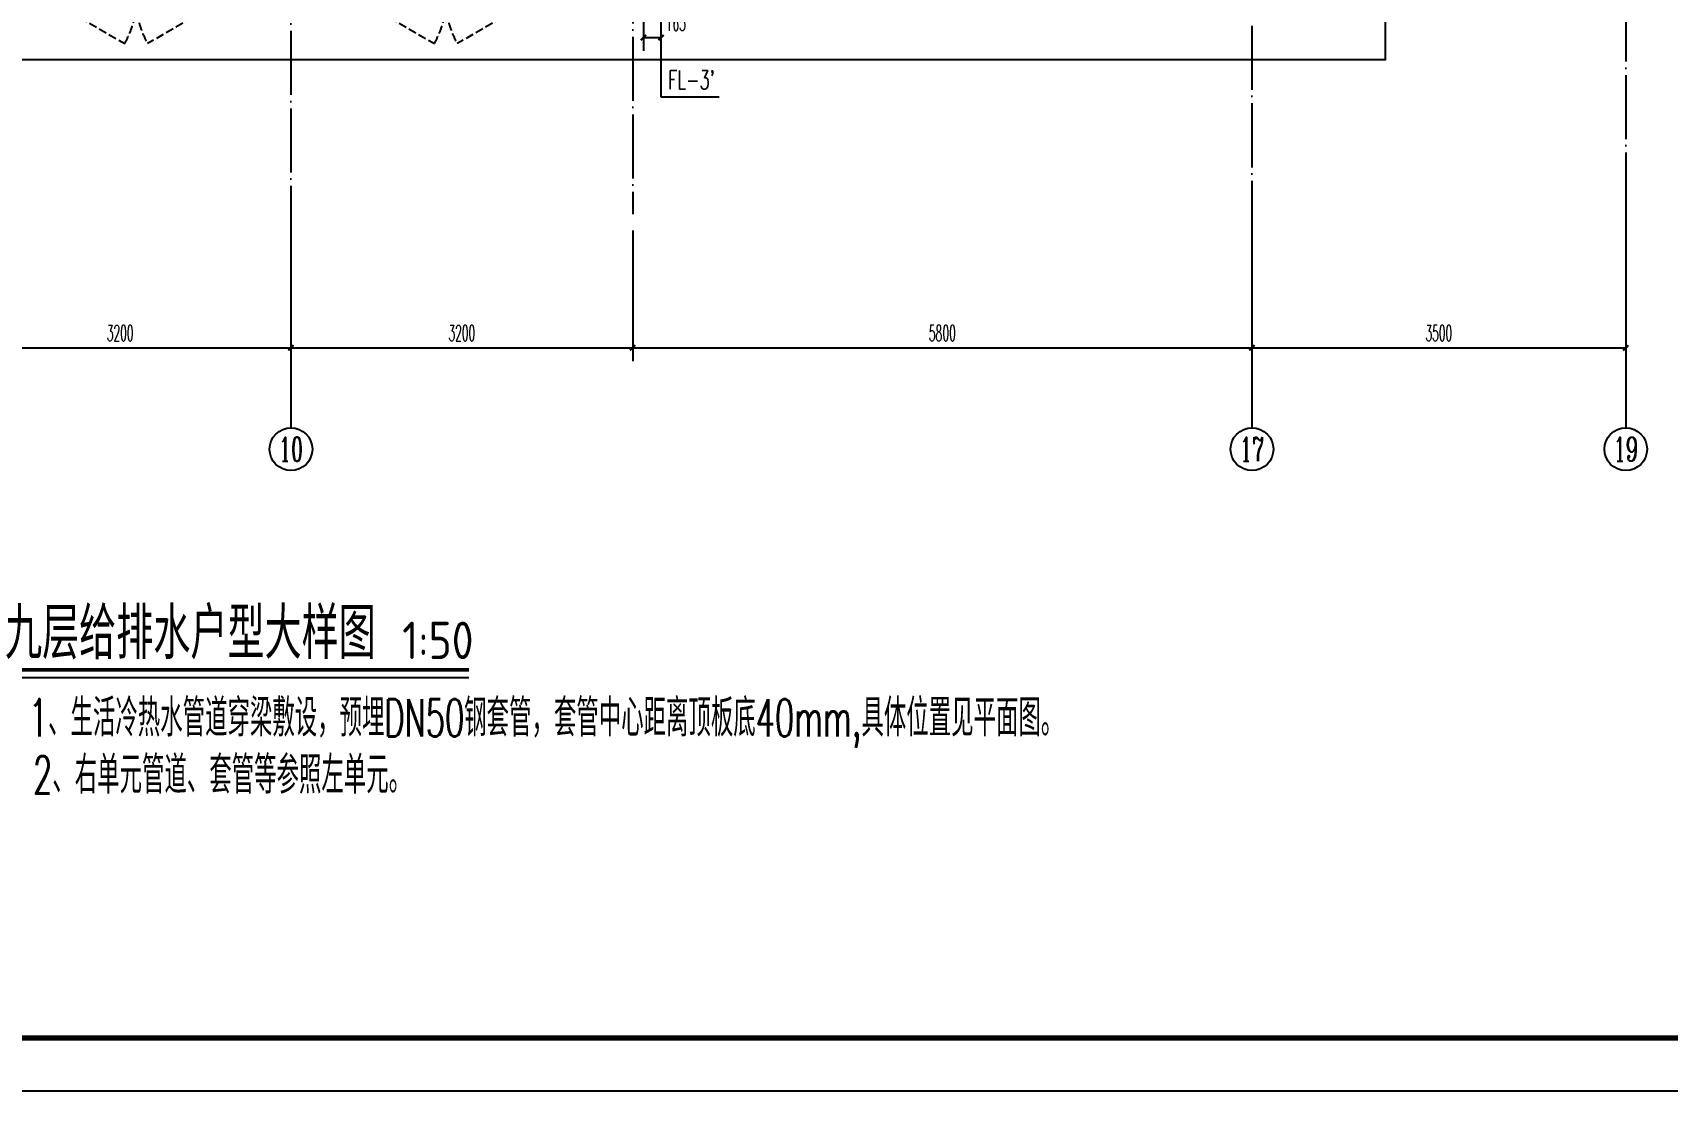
# Model space of a CAD drawing. Extents: x 27938 to 1507990, y 110129 to 923079.
# Drawn here: x 1206616 to 1221925, y 453843 to 463757 of the extents above; entities that cross this region are included whole.
import ezdxf
from ezdxf.enums import TextEntityAlignment as Align

# ---------------------------------------------------------------- set-up
doc = ezdxf.new("R2010")
doc.units = 0
doc.header["$LTSCALE"] = 1000
doc.header["$MEASUREMENT"] = 0
doc.linetypes.add('DASH', pattern=[0.35, 0.25, -0.1])
doc.linetypes.add('DOTE', pattern=[2.42, 2, -0.2, 0.02, -0.2])
for name, color, linetype in [('----建筑底图', 8, 'Continuous'), ('AXIS', 3, 'Continuous'), ('AXIS_TEXT', 7, 'Continuous'), ('DIM_SYMB', 3, 'Continuous'), ('DIM_废水', 31, 'Continuous'), ('DOTE', 1, 'Continuous'), ('WINDOW', 4, 'Continuous'), ('图框', 140, 'Continuous'), ('看线', 251, 'Continuous')]:
    doc.layers.add(name, color=color, linetype=linetype)
doc.styles.add('_TCH_AXIS', font='COMPLEX', dxfattribs={"bigfont": 'GBCBIG'})
doc.styles.add('_TCH_DIM_T3', font='SIMPLEX.shx', dxfattribs={"width": 0.494118, "bigfont": 'GBCBIG.shx'})
doc.styles.add('_TWT_SERIAL', font='SIMPLEX', dxfattribs={"width": 0.8, "height": 3.5, "bigfont": 'HZTXT'})
doc.styles.add('COMPLEX', font='COMPLEX')
doc.styles.get("Standard").update_dxf_attribs({"font": 'gbenor.shx', "bigfont": 'gbcbig.shx'})
doc.dimstyles.new('_TCH_ARCH&&50', dxfattribs={"dimtxt": 148.75, "dimasz": 50, "dimexe": 125, "dimexo": 150, "dimgap": 63.125, "dimtad": 1, "dimdec": 0, "dimzin": 0, "dimdsep": 46, "dimtxsty": '_TCH_DIM_T3', "dimblk": 'ARCHTICK', "dimcen": 0.09, "dimclrt": 4, "dimazin": 2, "dimtfac": 1, "dimtdec": 0, "dimtix": 1, "dimtmove": 2, "dimatfit": 3, "dimfxl": 100, "dimtolj": 1, "dimtzin": 0, "dimarcsym": 0})
doc.dimstyles.new('_TWT_ARCH&&50', dxfattribs={"dimtxt": 148.75, "dimasz": 50, "dimexe": 125, "dimexo": 150, "dimgap": 63.125, "dimtad": 1, "dimdec": 0, "dimzin": 0, "dimdsep": 46, "dimtxsty": '_TCH_DIM_T3', "dimblk": 'ARCHTICK', "dimcen": 0.09, "dimclrt": 7, "dimazin": 2, "dimtfac": 1, "dimtdec": 0, "dimtix": 1, "dimtmove": 2, "dimatfit": 3, "dimfxl": 100, "dimtolj": 1, "dimtzin": 0, "dimarcsym": 0})

# ---------------------------------------------------------------- blocks, each defined once
blk = doc.blocks.new('_ArchTick')
at = {"color": 0, "linetype": 'ByBlock', "const_width": 0.4}
blk.add_lwpolyline([(-0.5, -0.5), (0.5, 0.5)], dxfattribs=at)
blk = doc.blocks.new('*D1232')
at = {"layer": 'AXIS', "color": 0, "lineweight": -2}
for p, q in [((9300, -14700), (9300, -15925)), ((12500, -14700), (12500, -15925)), ((9300, -15800), (12500, -15800))]:
    blk.add_line(p, q, dxfattribs=at)
at = {"layer": 'Defpoints', "color": 0}
for p in [(9300, -14550), (12500, -14550), (12500, -15800)]:
    blk.add_point(p, dxfattribs=at)
at = {"layer": 'AXIS', "color": 0, "lineweight": -2, "xscale": 50, "yscale": 50, "zscale": 50, "rotation": 180}
blk.add_blockref('_ArchTick', (9300, -15800), dxfattribs=at)
at = {"layer": 'AXIS', "color": 0, "lineweight": -2, "xscale": 50, "yscale": 50, "zscale": 50}
blk.add_blockref('_ArchTick', (12500, -15800), dxfattribs=at)
at = {"layer": 'AXIS', "color": 4, "insert": (10900, -15662), "char_height": 148.8, "attachment_point": 5, "style": '_TCH_DIM_T3'}
blk.add_mtext('\\A1;3200', dxfattribs=at)
blk = doc.blocks.new('*D1233')
at = {"layer": 'AXIS', "color": 0, "lineweight": -2}
for p, q in [((12500, -14700), (12500, -15925)), ((15700, -14700), (15700, -15925)), ((12500, -15800), (15700, -15800))]:
    blk.add_line(p, q, dxfattribs=at)
at = {"layer": 'Defpoints', "color": 0}
for p in [(12500, -14550), (15700, -14550), (15700, -15800)]:
    blk.add_point(p, dxfattribs=at)
at = {"layer": 'AXIS', "color": 0, "lineweight": -2, "xscale": 50, "yscale": 50, "zscale": 50, "rotation": 180}
blk.add_blockref('_ArchTick', (12500, -15800), dxfattribs=at)
at = {"layer": 'AXIS', "color": 0, "lineweight": -2, "xscale": 50, "yscale": 50, "zscale": 50}
blk.add_blockref('_ArchTick', (15700, -15800), dxfattribs=at)
at = {"layer": 'AXIS', "color": 4, "insert": (14100, -15662), "char_height": 148.8, "attachment_point": 5, "style": '_TCH_DIM_T3'}
blk.add_mtext('\\A1;3200', dxfattribs=at)
blk = doc.blocks.new('*D1234')
at = {"layer": 'AXIS', "color": 0, "lineweight": -2}
for p, q in [((15700, -14700), (15700, -15925)), ((21500, -14700), (21500, -15925)), ((15700, -15800), (21500, -15800))]:
    blk.add_line(p, q, dxfattribs=at)
at = {"layer": 'Defpoints', "color": 0}
for p in [(15700, -14550), (21500, -14550), (21500, -15800)]:
    blk.add_point(p, dxfattribs=at)
at = {"layer": 'AXIS', "color": 0, "lineweight": -2, "xscale": 50, "yscale": 50, "zscale": 50, "rotation": 180}
blk.add_blockref('_ArchTick', (15700, -15800), dxfattribs=at)
at = {"layer": 'AXIS', "color": 0, "lineweight": -2, "xscale": 50, "yscale": 50, "zscale": 50}
blk.add_blockref('_ArchTick', (21500, -15800), dxfattribs=at)
at = {"layer": 'AXIS', "color": 4, "insert": (18600, -15662), "char_height": 148.8, "attachment_point": 5, "style": '_TCH_DIM_T3'}
blk.add_mtext('\\A1;5800', dxfattribs=at)
blk = doc.blocks.new('*D1235')
at = {"layer": 'AXIS', "color": 0, "lineweight": -2}
for p, q in [((21500, -14700), (21500, -15925)), ((25000, -14700), (25000, -15925)), ((21500, -15800), (25000, -15800))]:
    blk.add_line(p, q, dxfattribs=at)
at = {"layer": 'Defpoints', "color": 0}
for p in [(21500, -14550), (25000, -14550), (25000, -15800)]:
    blk.add_point(p, dxfattribs=at)
at = {"layer": 'AXIS', "color": 0, "lineweight": -2, "xscale": 50, "yscale": 50, "zscale": 50, "rotation": 180}
blk.add_blockref('_ArchTick', (21500, -15800), dxfattribs=at)
at = {"layer": 'AXIS', "color": 0, "lineweight": -2, "xscale": 50, "yscale": 50, "zscale": 50}
blk.add_blockref('_ArchTick', (25000, -15800), dxfattribs=at)
at = {"layer": 'AXIS', "color": 4, "insert": (23250, -15662), "char_height": 148.8, "attachment_point": 5, "style": '_TCH_DIM_T3'}
blk.add_mtext('\\A1;3500', dxfattribs=at)
blk = doc.blocks.new('_AXISO')
blk.add_circle((0, 0), 0.5)
at = {"layer": 'AXIS_TEXT', "style": 'COMPLEX', "width": 1.041667}
blk.add_attdef('A', text='', height=0.56, dxfattribs=at).set_placement((-0.25, -0.28), (0.25, -0.28), align=Align.FIT)
blk = doc.blocks.new('TK')
at = {"layer": '图框'}
blk.add_lwpolyline([(465375, 548714), (549475, 548714), (549475, 489314), (465375, 489314)], close=True, dxfattribs=at)
blk.add_lwpolyline([(465375, 548714), (549475, 548714), (549475, 489314), (465375, 489314)], close=True, dxfattribs=at)
at = {"layer": '图框', "const_width": 100}
blk.add_lwpolyline([(548475, 490314), (548475, 547714), (467875, 547714), (467875, 490314)], close=True, dxfattribs=at)
blk = doc.blocks.new('*D300')
at = {"layer": 'Defpoints', "color": 0}
for p in [(1212335, 464321), (1212500, 464321), (1212500, 463711)]:
    blk.add_point(p, dxfattribs=at)
at = {"layer": 'DIM_SYMB', "color": 0, "lineweight": -2}
for p, q in [((1212335, 464171), (1212335, 463586)), ((1212500, 464171), (1212500, 463586)), ((1212335, 463711), (1212500, 463711))]:
    blk.add_line(p, q, dxfattribs=at)
at = {"layer": 'DIM_SYMB', "color": 0, "lineweight": -2, "xscale": 50, "yscale": 50, "zscale": 50, "rotation": 180}
blk.add_blockref('_ArchTick', (1212335, 463711), dxfattribs=at)
at = {"layer": 'DIM_SYMB', "color": 0, "lineweight": -2, "xscale": 50, "yscale": 50, "zscale": 50}
blk.add_blockref('_ArchTick', (1212500, 463711), dxfattribs=at)
at = {"layer": 'DIM_SYMB', "color": 7, "insert": (1212638, 463848), "char_height": 148.8, "attachment_point": 5, "style": '_TCH_DIM_T3'}
blk.add_mtext('\\A1;165', dxfattribs=at)
blk = doc.blocks.new('A$C2AC150FC')
at = {"layer": 'AXIS', "color": 8}
for p, q in [((12500, -14550), (12500, -16550)), ((21500, -14550), (21500, -16550)), ((25000, -14550), (25000, -16550))]:
    blk.add_line(p, q, dxfattribs=at)
at = {"layer": 'DOTE', "color": 169, "linetype": 'DOTE', "ltscale": 0.3}
for p, q in [((25000, 2000), (25000, -14550)), ((15699.8, -3450), (15700, -14550)), ((21500, -6250), (21500, -14550)), ((12500, -7750), (12500, -14550))]:
    blk.add_line(p, q, dxfattribs=at)
at = {"layer": 'WINDOW', "color": 8, "linetype": 'DASH', "ltscale": 0.3}
for points in [[(10250, -12550), (10942.8, -12950, 0.1316525), (11050, -12550)], [(11850, -12550), (11157.2, -12950, -0.1316525), (11050, -12550)], [(13150, -12550), (13842.8, -12950, 0.1316525), (13950, -12550)], [(14750, -12550), (14057.2, -12950, -0.1316525), (13950, -12550)]]:
    blk.add_lwpolyline(points, format="xyb", dxfattribs=at)
at = {"layer": '看线', "color": 8}
blk.add_lwpolyline([(2400, -11900), (2400, -13100), (22750, -13100), (22750, -11600), (25000, -11600)], dxfattribs=at)
at = {"layer": 'AXIS', "color": 8}
ref = blk.add_blockref('_AXISO', (12500, -16750), dxfattribs=dict(at, xscale=400, yscale=400, zscale=400))
ref.add_attrib('A', '10', dxfattribs={"layer": 'AXIS_TEXT', "color": 8, "ltscale": 0.5, "height": 226.27, "style": '_TCH_AXIS', "width": 0.724138}).set_placement((12386.9, -16863.1), (12613.1, -16863.1), align=Align.FIT)
ref = blk.add_blockref('_AXISO', (21500, -16750), dxfattribs=dict(at, xscale=400, yscale=400, zscale=400))
ref.add_attrib('A', '17', dxfattribs={"layer": 'AXIS_TEXT', "color": 8, "ltscale": 0.5, "height": 226.27, "style": '_TCH_AXIS', "width": 0.724138}).set_placement((21386.9, -16863.1), (21613.1, -16863.1), align=Align.FIT)
ref = blk.add_blockref('_AXISO', (25000, -16750), dxfattribs=dict(at, xscale=400, yscale=400, zscale=400))
ref.add_attrib('A', '19', dxfattribs={"layer": 'AXIS_TEXT', "color": 8, "ltscale": 0.5, "height": 226.27, "style": '_TCH_AXIS', "width": 0.724138}).set_placement((24886.9, -16863.1), (25113.1, -16863.1), align=Align.FIT)
for p1, p2, picture, middle in [((9300, -14550), (12500, -14550), '*D1232', (10900, -15662.5)), ((12500, -14550), (15700, -14550), '*D1233', (14100, -15662.5)), ((15700, -14550), (21500, -14550), '*D1234', (18600, -15662.5)), ((21500, -14550), (25000, -14550), '*D1235', (23250, -15662.5))]:
    dim = blk.add_aligned_dim(p1=p1, p2=p2, distance=-1250, dimstyle='_TCH_ARCH&&50', dxfattribs=at)
    dim.commit()
    dim.dimension.update_dxf_attribs({"geometry": picture, "text_midpoint": middle})

msp = doc.modelspace()

# ---------------------------------------------------------------- linework, layer by layer
at = {"layer": 'DIM_SYMB', "const_width": 35}
msp.add_lwpolyline([(1206356.9, 457789.2), (1210701.5, 457789.2)], dxfattribs=at)
at = {"layer": 'DIM_SYMB'}
msp.add_lwpolyline([(1206356.9, 457719.2), (1210701.5, 457719.2)], dxfattribs=at)

# ---------------------------------------------------------------- block references
at = {"layer": '----建筑底图'}
msp.add_blockref('A$C2AC150FC', (1196535.2, 476605.8), dxfattribs=at)

# ---------------------------------------------------------------- texts
at = {"layer": 'DIM_SYMB', "color": 7}
for s, height, p in [('九层给排水户型大样图', 482.27, (1206356.9, 457891.1)), ('1:50', 350, (1210077.2, 457891.1))]:
    msp.add_text(s, height=height, dxfattribs=at).set_placement(p)
at = {"layer": 'DIM_SYMB', "color": 0, "style": '_TWT_SERIAL', "width": 0.6}
for s, p in [('注：1、生活冷热水管道穿梁敷设，预埋DN50钢套管，套管中心距离顶板底40mm,具体位置见平面图。', (1206160.7, 457165.7)), ('2、右单元管道、套管等参照左单元。', (1206620.2, 456630.9))]:
    msp.add_text(s, height=350, dxfattribs=at).set_placement(p)

# ---------------------------------------------------------------- next in the draw order: linework, layer by layer
at = {"layer": 'DIM_废水'}
for p, q in [((1212500.2, 464320.8), (1212500.2, 463156.8)), ((1212500.2, 463156.8), (1213045.8, 463156.8))]:
    msp.add_line(p, q, dxfattribs=at)

# ---------------------------------------------------------------- next in the draw order: block references
at = {"xscale": 0.5, "yscale": 0.5, "zscale": 0.5}
msp.add_blockref('TK', (956697, 209185.9), dxfattribs=at)

# ---------------------------------------------------------------- next in the draw order: texts
at = {"layer": 'DIM_废水', "color": 7, "style": '_TWT_SERIAL', "width": 0.64}
msp.add_text("FL-3'", height=175, dxfattribs=at).set_placement((1212568.1, 463226.8))

# ---------------------------------------------------------------- next in the draw order: dimensions: what is measured, and where the dimension line sits
at = {"layer": 'DIM_SYMB'}
dim = msp.add_linear_dim(base=(1212500.2, 463710.6), p1=(1212335.2, 464320.8), p2=(1212500.2, 464320.8), angle=360, dimstyle='_TWT_ARCH&&50', dxfattribs=at)
dim.commit()
dim.dimension.update_dxf_attribs({"geometry": '*D300', "text_midpoint": (1212637.7, 463848.1), "dimtype": 129})

doc.saveas('drawing.dxf')
